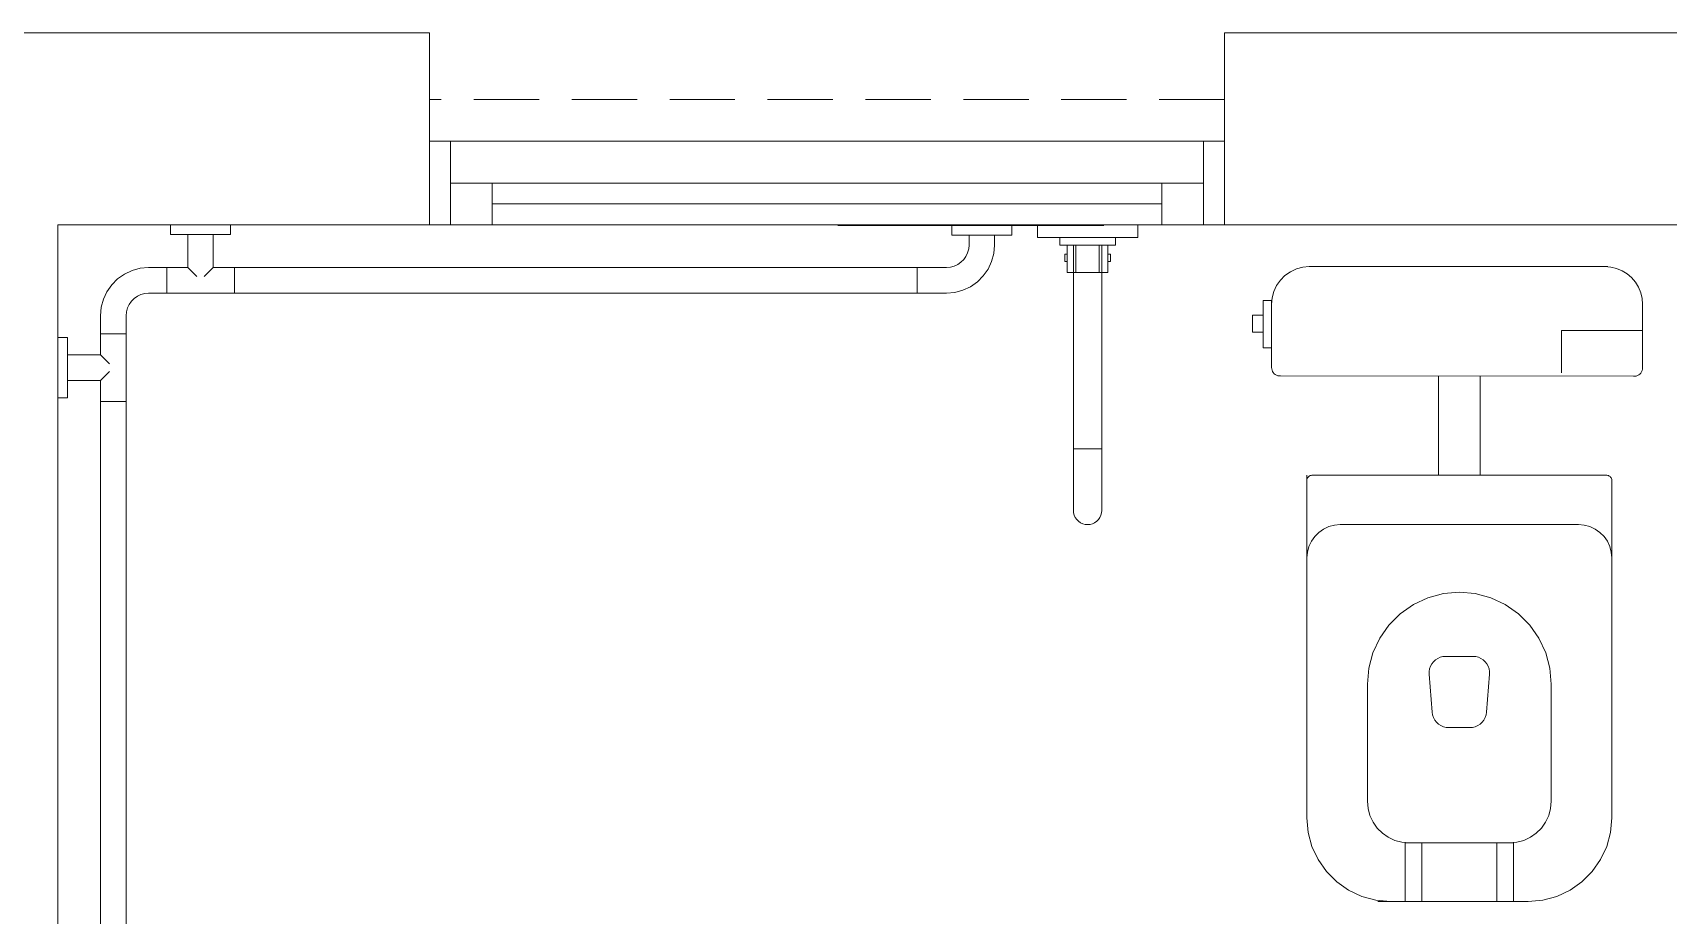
# Model space of a CAD drawing. Header units: inches. Extents: x -12418 to 57169, y -29325 to 19878.
# Drawn here: x 8278 to 10236, y 7746 to 8803 of the extents above; entities that cross this region are included whole.
import ezdxf

# ---------------------------------------------------------------- set-up
doc = ezdxf.new("R2010")
doc.units = ezdxf.units.IN
doc.header["$LTSCALE"] = 25
doc.header["$MEASUREMENT"] = 0
doc.linetypes.add('00-Ground Floor$0$HIDDEN2', pattern=[0.1875, 0.125, -0.0625])
doc.layers.get('0').update_dxf_attribs({"color": 8})
for name, color, linetype, lineweight in [('00-Ground Floor$0$Aluminum', 251, 'Continuous', 5), ('00-Ground Floor$0$Proj', 251, 'Continuous', 5), ('00-Ground Floor$0$SANIT', 250, 'Continuous', 5), ('00-Ground Floor$0$Walls', 251, 'Continuous', 5)]:
    doc.layers.add(name, color=color, linetype=linetype, lineweight=lineweight)

# ---------------------------------------------------------------- blocks, each defined once
blk = doc.blocks.new('00-Ground Floor')
at = {"layer": '00-Ground Floor$0$Aluminum'}
for p, q in [((8753, 8672.6, 0), (9704.4, 8672.6, 0)), ((8778, 8672.6, 0), (8778, 8572.6, 0)), ((9679.4, 8672.6, 0), (9679.4, 8572.6, 0)), ((8778, 8622.6, 0), (9679.4, 8622.6, 0)), ((8828, 8622.6, 0), (8828, 8572.6, 0)), ((9629.4, 8622.6, 0), (9629.4, 8572.6, 0)), ((9629.4, 8597.6, 0), (8828, 8597.6, 0)), ((8753, 8572.6, 0), (9704.4, 8572.6, 0))]:
    blk.add_line(p, q, dxfattribs=at)
at = {"layer": '00-Ground Floor$0$Proj', "linetype": '00-Ground Floor$0$HIDDEN2', "ltscale": 25}
blk.add_line((9704.4, 8722.6, 0), (8753, 8722.6, 0), dxfattribs=at)
at = {"layer": '00-Ground Floor$0$SANIT'}
for p, q in [((8442.8, 8560.9, 0), (8442.8, 8572.6, 0)), ((8442.8, 8572.6, 0), (8514.8, 8572.6, 0)), ((8514.8, 8560.9, 0), (8442.8, 8560.9, 0)), ((8463.5, 8560.9, 0), (8463.5, 8521.4, 0)), ((8494.1, 8521.4, 0), (8494.1, 8560.9, 0)), ((8514.8, 8572.6, 0), (8514.8, 8560.9, 0)), ((9241.5, 8571.8, 0), (9560.1, 8571.8, 0)), ((9377.9, 8571.8, 0), (9449.9, 8571.8, 0)), ((9377.9, 8571.8, 0), (9377.9, 8560.1, 0)), ((9377.9, 8560.1, 0), (9449.9, 8560.1, 0)), ((9398.6, 8560.1, 0), (9398.6, 8548.4, 0)), ((9429.2, 8548.4, 0), (9429.2, 8560.1, 0)), ((9449.9, 8560.1, 0), (9449.9, 8571.8, 0)), ((9480.5, 8572.6, 0), (9480.5, 8557.6, 0)), ((9480.5, 8557.6, 0), (9600.5, 8557.6, 0)), ((9573.9, 8557.6, 0), (9507.2, 8557.6, 0)), ((9507.2, 8557.6, 0), (9507.2, 8548.4, 0)), ((9573.9, 8548.4, 0), (9573.9, 8557.6, 0)), ((9600.5, 8557.6, 0), (9600.5, 8572.6, 0)), ((9395, 8534.9, 0), (9397, 8539.2, 0)), ((9397, 8539.2, 0), (9398.2, 8543.8, 0)), ((9398.2, 8543.8, 0), (9398.6, 8548.4, 0)), ((9425.7, 8528.7, 0), (9428.3, 8538.4, 0)), ((9428.3, 8538.4, 0), (9429.2, 8548.4, 0)), ((9507.2, 8548.4, 0), (9573.9, 8548.4, 0)), ((9513.2, 8537.4, 0), (9516.2, 8537.4, 0)), ((9513.2, 8528.6, 0), (9513.2, 8537.4, 0)), ((9516.2, 8548.4, 0), (9523.5, 8548.4, 0)), ((9516.2, 8515.6, 0), (9516.2, 8548.4, 0)), ((9516.2, 8537.4, 0), (9516.2, 8528.6, 0)), ((9523.5, 8548.4, 0), (9523.5, 8515.6, 0)), ((9523.5, 8548.4, 0), (9523.5, 8304.5, 0)), ((9526.5, 8515.6, 0), (9526.5, 8548.4, 0)), ((9554.5, 8515.6, 0), (9554.5, 8548.4, 0)), ((9564.9, 8548.4, 0), (9557.5, 8548.4, 0)), ((9557.5, 8548.4, 0), (9557.5, 8515.6, 0)), ((9557.5, 8548.4, 0), (9557.5, 8304.5, 0)), ((9564.9, 8515.6, 0), (9564.9, 8548.4, 0)), ((9567.9, 8537.4, 0), (9564.9, 8537.4, 0)), ((9564.9, 8537.4, 0), (9564.9, 8528.6, 0)), ((9567.9, 8528.6, 0), (9567.9, 8537.4, 0)), ((8397, 8518, 0), (8387.9, 8513.7, 0)), ((8406.7, 8520.6, 0), (8397, 8518, 0)), ((8416.7, 8521.4, 0), (8406.7, 8520.6, 0)), ((8438.3, 8521.4, 0), (8416.7, 8521.4, 0)), ((8438.3, 8521.4, 0), (8438.3, 8490.8, 0)), ((8463.5, 8521.4, 0), (8438.3, 8521.4, 0)), ((8463.5, 8521.4, 0), (8474.3, 8510.6, 0)), ((8494.1, 8521.4, 0), (8483.3, 8510.6, 0)), ((8519.3, 8521.4, 0), (8494.1, 8521.4, 0)), ((8519.3, 8490.8, 0), (8519.3, 8521.4, 0)), ((8519.3, 8521.4, 0), (9336.5, 8521.4, 0)), ((9336.5, 8521.4, 0), (9336.5, 8490.8, 0)), ((9336.5, 8521.4, 0), (9371.6, 8521.4, 0)), ((9371.6, 8521.4, 0), (9376.3, 8521.9, 0)), ((9376.3, 8521.9, 0), (9380.8, 8523.1, 0)), ((9380.8, 8523.1, 0), (9385.1, 8525.1, 0)), ((9385.1, 8525.1, 0), (9389, 8527.8, 0)), ((9389, 8527.8, 0), (9392.3, 8531.1, 0)), ((9392.3, 8531.1, 0), (9395, 8534.9, 0)), ((9415.7, 8511.4, 0), (9421.5, 8519.6, 0)), ((9421.5, 8519.6, 0), (9425.7, 8528.7, 0)), ((9516.2, 8528.6, 0), (9513.2, 8528.6, 0)), ((9564.9, 8528.6, 0), (9567.9, 8528.6, 0)), ((9776.8, 8512, 0), (9783.3, 8516.5, 0)), ((9783.3, 8516.5, 0), (9790.4, 8519.9, 0)), ((9790.4, 8519.9, 0), (9798, 8521.9, 0)), ((9798, 8521.9, 0), (9805.8, 8522.6, 0)), ((9805.8, 8522.6, 0), (10159.8, 8522.6, 0)), ((10159.8, 8522.6, 0), (10163.3, 8522.6, 0)), ((10159.8, 8522.6, 0), (10166.8, 8522, 0)), ((10166.8, 8522, 0), (10173.7, 8520.4, 0)), ((10173.7, 8520.4, 0), (10180.2, 8517.7, 0)), ((10180.2, 8517.7, 0), (10186.2, 8514, 0)), ((8372.5, 8500.9, 0), (8366.8, 8492.6, 0)), ((8379.6, 8508, 0), (8372.5, 8500.9, 0)), ((8387.9, 8513.7, 0), (8379.6, 8508, 0)), ((9391.3, 8494.3, 0), (9400.4, 8498.6, 0)), ((9400.4, 8498.6, 0), (9408.6, 8504.3, 0)), ((9408.6, 8504.3, 0), (9415.7, 8511.4, 0)), ((9523.5, 8515.6, 0), (9516.2, 8515.6, 0)), ((9557.5, 8515.6, 0), (9523.5, 8515.6, 0)), ((9557.5, 8515.6, 0), (9564.9, 8515.6, 0)), ((9763.5, 8493, 0), (9766.8, 8500.1, 0)), ((9766.8, 8500.1, 0), (9771.3, 8506.5, 0)), ((9771.3, 8506.5, 0), (9776.8, 8512, 0)), ((10186.2, 8514, 0), (10191.6, 8509.4, 0)), ((10191.6, 8509.4, 0), (10196.2, 8504, 0)), ((10196.2, 8504, 0), (10199.9, 8498, 0)), ((10199.9, 8498, 0), (10202.6, 8491.4, 0)), ((8362.5, 8483.5, 0), (8359.9, 8473.9, 0)), ((8366.8, 8492.6, 0), (8362.5, 8483.5, 0)), ((8393.3, 8477.3, 0), (8391.3, 8473.1, 0)), ((8396, 8481.2, 0), (8393.3, 8477.3, 0)), ((8399.3, 8484.5, 0), (8396, 8481.2, 0)), ((8403.2, 8487.2, 0), (8399.3, 8484.5, 0)), ((8407.4, 8489.2, 0), (8403.2, 8487.2, 0)), ((8412, 8490.4, 0), (8407.4, 8489.2, 0)), ((8416.7, 8490.8, 0), (8412, 8490.4, 0)), ((9336.5, 8490.8, 0), (8416.7, 8490.8, 0)), ((9336.5, 8490.8, 0), (9371.6, 8490.8, 0)), ((9371.6, 8490.8, 0), (9381.6, 8491.7, 0)), ((9381.6, 8491.7, 0), (9391.3, 8494.3, 0)), ((9750.8, 8425.6, 0), (9750.8, 8482.1, 0)), ((9750.8, 8482.1, 0), (9760.8, 8482.1, 0)), ((9760.8, 8477.6, 0), (9761.4, 8485.4, 0)), ((9760.8, 8401.8, 0), (9760.8, 8482.1, 0)), ((9760.8, 8482.1, 0), (9760.8, 8425.6, 0)), ((9760.8, 8429.6, 0), (9760.8, 8477.6, 0)), ((9761.4, 8485.4, 0), (9763.5, 8493, 0)), ((10202.6, 8491.4, 0), (10204.2, 8484.6, 0)), ((10204.2, 8484.6, 0), (10204.8, 8477.6, 0)), ((10204.8, 8401.3, 0), (10204.8, 8477.6, 0)), ((8359.9, 8473.9, 0), (8359.1, 8463.8, 0)), ((8359.1, 8442.2, 0), (8359.1, 8463.8, 0)), ((8390.1, 8468.5, 0), (8389.7, 8463.8, 0)), ((8389.7, 8463.8, 0), (8389.7, 8361.2, 0)), ((8391.3, 8473.1, 0), (8390.1, 8468.5, 0)), ((9737.8, 8444.1, 0), (9737.8, 8464.6, 0)), ((9737.8, 8464.6, 0), (9750.8, 8464.6, 0)), ((9750.8, 8464.6, 0), (9750.8, 8444.1, 0)), ((8319.6, 8437.7, 0), (8307.9, 8437.7, 0)), ((8307.9, 8437.7, 0), (8307.9, 8365.7, 0)), ((8319.6, 8365.7, 0), (8319.6, 8437.7, 0)), ((8359.1, 8417, 0), (8359.1, 8442.2, 0)), ((8359.1, 8442.2, 0), (8389.7, 8442.2, 0)), ((9750.8, 8444.1, 0), (9737.8, 8444.1, 0)), ((10107.8, 8446.1, 0), (10107.8, 8395.6, 0)), ((10204.8, 8446.1, 0), (10107.8, 8446.1, 0)), ((10204.8, 8438, 0), (10204.8, 8434.6, 0)), ((9760.8, 8425.6, 0), (9750.8, 8425.6, 0)), ((8319.6, 8417, 0), (8359.1, 8417, 0)), ((8359.1, 8417, 0), (8369.9, 8406.2, 0)), ((9760.9, 8400.1, 0), (9760.8, 8401.8, 0)), ((9761.3, 8398.5, 0), (9760.9, 8400.1, 0)), ((9762, 8397, 0), (9761.3, 8398.5, 0)), ((10204.6, 8399.7, 0), (10204.2, 8398.1, 0)), ((10204.8, 8401.3, 0), (10204.6, 8399.7, 0)), ((8359.1, 8386.4, 0), (8319.6, 8386.4, 0)), ((8359.1, 8386.4, 0), (8369.9, 8397.2, 0)), ((8359.1, 8361.2, 0), (8359.1, 8386.4, 0)), ((9762.8, 8395.7, 0), (9762, 8397, 0)), ((9763.9, 8394.5, 0), (9762.8, 8395.7, 0)), ((9765.2, 8393.4, 0), (9763.9, 8394.5, 0)), ((9766.7, 8392.6, 0), (9765.2, 8393.4, 0)), ((9768.2, 8392.1, 0), (9766.7, 8392.6, 0)), ((9769.8, 8391.8, 0), (9768.2, 8392.1, 0)), ((9771.5, 8391.8, 0), (9769.8, 8391.8, 0)), ((9771.5, 8391.8, 0), (10194.1, 8391.4, 0)), ((9960.5, 8272.9, 0), (9960.5, 8391.6, 0)), ((10010.5, 8272.9, 0), (10010.5, 8391.6, 0)), ((10195.7, 8391.4, 0), (10194, 8391.4, 0)), ((10197.3, 8391.7, 0), (10195.7, 8391.4, 0)), ((10198.9, 8392.2, 0), (10197.3, 8391.7, 0)), ((10200.3, 8393, 0), (10198.9, 8392.2, 0)), ((10201.6, 8394, 0), (10200.3, 8393, 0)), ((10202.7, 8395.2, 0), (10201.6, 8394, 0)), ((10203.6, 8396.6, 0), (10202.7, 8395.2, 0)), ((10204.2, 8398.1, 0), (10203.6, 8396.6, 0)), ((8307.9, 8365.7, 0), (8319.6, 8365.7, 0)), ((8389.7, 8361.2, 0), (8359.1, 8361.2, 0)), ((8359.1, 8361.2, 0), (8359.1, 7530.5, 0)), ((8389.7, 8361.2, 0), (8389.7, 7530.5, 0)), ((9523.5, 8304.5, 0), (9523.5, 8230.8, 0)), ((9557.5, 8304.5, 0), (9523.5, 8304.5, 0)), ((9557.5, 8304.5, 0), (9557.5, 8230.8, 0)), ((9803, 8225.4, 0), (9803, 8272.9, 0)), ((9803, 8266.9, 0), (9803.1, 8267.9, 0)), ((9803, 7862.9, 0), (9803, 8266.9, 0)), ((9803.1, 8267.9, 0), (9803.4, 8268.9, 0)), ((9803.4, 8268.9, 0), (9803.8, 8269.9, 0)), ((9803.8, 8269.9, 0), (9804.4, 8270.7, 0)), ((9804.4, 8270.7, 0), (9805.2, 8271.5, 0)), ((9805.2, 8271.5, 0), (9806, 8272.1, 0)), ((9806, 8272.1, 0), (9807, 8272.5, 0)), ((9807, 8272.5, 0), (9808, 8272.8, 0)), ((9808, 8272.8, 0), (9809, 8272.9, 0)), ((9809, 8272.9, 0), (10162, 8272.9, 0)), ((10162, 8272.9, 0), (10163.1, 8272.8, 0)), ((10163.1, 8272.8, 0), (10164.1, 8272.5, 0)), ((10164.1, 8272.5, 0), (10165, 8272, 0)), ((10165, 8272, 0), (10165.9, 8271.4, 0)), ((10165.9, 8271.4, 0), (10166.6, 8270.7, 0)), ((10166.6, 8270.7, 0), (10167.2, 8269.9, 0)), ((10167.2, 8269.9, 0), (10167.7, 8268.9, 0)), ((10167.7, 8268.9, 0), (10167.9, 8267.9, 0)), ((10167.9, 8267.9, 0), (10168, 8266.9, 0)), ((10168, 8183.9, 0), (10168, 8266.9, 0)), ((9523.5, 8230.8, 0), (9523.8, 8227.8, 0)), ((9523.8, 8227.8, 0), (9524.6, 8225, 0)), ((9524.6, 8225, 0), (9525.8, 8222.3, 0)), ((9525.8, 8222.3, 0), (9527.5, 8219.9, 0)), ((9553.6, 8219.9, 0), (9555.3, 8222.3, 0)), ((9555.3, 8222.3, 0), (9556.5, 8225, 0)), ((9556.5, 8225, 0), (9557.3, 8227.8, 0)), ((9557.3, 8227.8, 0), (9557.5, 8230.8, 0)), ((9527.5, 8219.9, 0), (9529.6, 8217.8, 0)), ((9529.6, 8217.8, 0), (9532, 8216.1, 0)), ((9532, 8216.1, 0), (9534.7, 8214.8, 0)), ((9534.7, 8214.8, 0), (9537.6, 8214, 0)), ((9537.6, 8214, 0), (9540.5, 8213.8, 0)), ((9540.5, 8213.8, 0), (9543.5, 8214, 0)), ((9543.5, 8214, 0), (9546.4, 8214.8, 0)), ((9546.4, 8214.8, 0), (9549, 8216.1, 0)), ((9549, 8216.1, 0), (9551.5, 8217.8, 0)), ((9551.5, 8217.8, 0), (9553.6, 8219.9, 0)), ((9812.4, 8199.6, 0), (9817.3, 8204.5, 0)), ((9817.3, 8204.5, 0), (9823, 8208.5, 0)), ((9823, 8208.5, 0), (9829.3, 8211.4, 0)), ((9829.3, 8211.4, 0), (9836.1, 8213.2, 0)), ((9836.1, 8213.2, 0), (9843, 8213.9, 0)), ((9843, 8213.9, 0), (10128, 8213.9, 0)), ((10128, 8213.9, 0), (10135, 8213.2, 0)), ((10135, 8213.2, 0), (10141.7, 8211.4, 0)), ((10141.7, 8211.4, 0), (10148, 8208.5, 0)), ((10148, 8208.5, 0), (10153.7, 8204.5, 0)), ((10153.7, 8204.5, 0), (10158.7, 8199.6, 0)), ((9803.6, 8180.8, 0), (9805.4, 8187.5, 0)), ((9805.4, 8187.5, 0), (9808.4, 8193.9, 0)), ((9808.4, 8193.9, 0), (9812.4, 8199.6, 0)), ((10158.7, 8199.6, 0), (10162.7, 8193.9, 0)), ((10162.7, 8193.9, 0), (10165.6, 8187.5, 0)), ((10165.6, 8187.5, 0), (10167.4, 8180.8, 0)), ((10168, 8183.9, 0), (10168, 7862.9, 0)), ((9803, 8173.9, 0), (9803.6, 8180.8, 0)), ((10167.4, 8180.8, 0), (10168, 8173.9, 0)), ((9930.5, 8118.1, 0), (9947.9, 8126.2, 0)), ((9947.9, 8126.2, 0), (9966.4, 8131.2, 0)), ((9966.4, 8131.2, 0), (9985.5, 8132.9, 0)), ((9985.5, 8132.9, 0), (10004.6, 8131.2, 0)), ((10004.6, 8131.2, 0), (10023.1, 8126.2, 0)), ((10023.1, 8126.2, 0), (10040.5, 8118.1, 0)), ((9901.2, 8093.6, 0), (9914.8, 8107.1, 0)), ((9914.8, 8107.1, 0), (9930.5, 8118.1, 0)), ((10040.5, 8118.1, 0), (10056.2, 8107.1, 0)), ((10056.2, 8107.1, 0), (10069.8, 8093.6, 0)), ((9890.2, 8077.9, 0), (9901.2, 8093.6, 0)), ((10069.8, 8093.6, 0), (10080.8, 8077.9, 0)), ((9882.1, 8060.5, 0), (9890.2, 8077.9, 0)), ((10080.8, 8077.9, 0), (10088.9, 8060.5, 0)), ((9877.2, 8042, 0), (9882.1, 8060.5, 0)), ((9951, 8044.4, 0), (9952.6, 8047.2, 0)), ((9952.6, 8047.2, 0), (9954.6, 8049.7, 0)), ((9954.6, 8049.7, 0), (9957, 8051.9, 0)), ((9957, 8051.9, 0), (9959.7, 8053.7, 0)), ((9959.7, 8053.7, 0), (9962.6, 8055, 0)), ((9962.6, 8055, 0), (9965.8, 8055.8, 0)), ((9965.8, 8055.8, 0), (9969, 8056.1, 0)), ((10002, 8056.1, 0), (9969, 8056.1, 0)), ((10002, 8056.1, 0), (10005.3, 8055.8, 0)), ((10005.3, 8055.8, 0), (10008.4, 8055, 0)), ((10008.4, 8055, 0), (10011.3, 8053.7, 0)), ((10011.3, 8053.7, 0), (10014.1, 8051.9, 0)), ((10014.1, 8051.9, 0), (10016.4, 8049.7, 0)), ((10016.4, 8049.7, 0), (10018.4, 8047.2, 0)), ((10018.4, 8047.2, 0), (10020, 8044.4, 0)), ((10088.9, 8060.5, 0), (10093.8, 8042, 0)), ((9875.5, 8022.9, 0), (9877.2, 8042, 0)), ((9949.2, 8034.9, 0), (9949.3, 8038.1, 0)), ((9949.2, 8034.9, 0), (9953, 7989.2, 0)), ((9949.3, 8038.1, 0), (9949.9, 8041.3, 0)), ((9949.9, 8041.3, 0), (9951, 8044.4, 0)), ((10021.8, 8034.9, 0), (10018, 7989.2, 0)), ((10020, 8044.4, 0), (10021.1, 8041.3, 0)), ((10021.1, 8041.3, 0), (10021.7, 8038.1, 0)), ((10021.7, 8038.1, 0), (10021.8, 8034.9, 0)), ((10093.8, 8042, 0), (10095.5, 8022.9, 0)), ((9875.5, 8022.9, 0), (9875.5, 7882.9, 0)), ((10095.5, 8022.9, 0), (10095.5, 7882.9, 0)), ((9953.5, 7986, 0), (9953, 7989.2, 0)), ((10018, 7989.2, 0), (10017.5, 7986, 0)), ((9954.6, 7982.8, 0), (9953.5, 7986, 0)), ((9956.2, 7979.9, 0), (9954.6, 7982.8, 0)), ((9958.2, 7977.3, 0), (9956.2, 7979.9, 0)), ((9960.6, 7975.1, 0), (9958.2, 7977.3, 0)), ((9963.4, 7973.3, 0), (9960.6, 7975.1, 0)), ((9966.4, 7971.9, 0), (9963.4, 7973.3, 0)), ((9969.6, 7971.1, 0), (9966.4, 7971.9, 0)), ((9972.9, 7970.9, 0), (9969.6, 7971.1, 0)), ((9998.1, 7970.9, 0), (9972.9, 7970.9, 0)), ((10001.4, 7971.1, 0), (9998.1, 7970.9, 0)), ((10004.6, 7971.9, 0), (10001.4, 7971.1, 0)), ((10007.6, 7973.3, 0), (10004.6, 7971.9, 0)), ((10010.4, 7975.1, 0), (10007.6, 7973.3, 0)), ((10012.8, 7977.3, 0), (10010.4, 7975.1, 0)), ((10014.9, 7979.9, 0), (10012.8, 7977.3, 0)), ((10016.4, 7982.8, 0), (10014.9, 7979.9, 0)), ((10017.5, 7986, 0), (10016.4, 7982.8, 0)), ((9876.3, 7874.2, 0), (9875.5, 7882.9, 0)), ((9878.5, 7865.8, 0), (9876.3, 7874.2, 0)), ((10094.8, 7874.2, 0), (10092.5, 7865.8, 0)), ((10095.5, 7882.9, 0), (10094.8, 7874.2, 0)), ((9804.5, 7845.5, 0), (9803, 7862.9, 0)), ((9882.2, 7857.9, 0), (9878.5, 7865.8, 0)), ((9887.2, 7850.7, 0), (9882.2, 7857.9, 0)), ((9893.4, 7844.6, 0), (9887.2, 7850.7, 0)), ((10083.8, 7850.7, 0), (10077.6, 7844.5, 0)), ((10088.8, 7857.9, 0), (10083.8, 7850.7, 0)), ((10092.5, 7865.8, 0), (10088.8, 7857.9, 0)), ((10168, 7862.9, 0), (10166.5, 7845.5, 0)), ((9809, 7828.7, 0), (9804.5, 7845.5, 0)), ((9900.5, 7839.6, 0), (9893.4, 7844.6, 0)), ((9908.4, 7835.9, 0), (9900.5, 7839.6, 0)), ((9916.8, 7833.6, 0), (9908.4, 7835.9, 0)), ((9925.5, 7832.9, 0), (9916.8, 7833.6, 0)), ((10050.5, 7832.9, 0), (9920.5, 7832.9, 0)), ((9920.5, 7762.9, 0), (9920.5, 7832.9, 0)), ((9940.5, 7762.9, 0), (9940.5, 7832.9, 0)), ((10030.5, 7762.9, 0), (10030.5, 7832.9, 0)), ((10054.2, 7833.6, 0), (10045.5, 7832.9, 0)), ((10050.5, 7762.9, 0), (10050.5, 7832.9, 0)), ((10062.6, 7835.9, 0), (10054.2, 7833.6, 0)), ((10070.5, 7839.6, 0), (10062.6, 7835.9, 0)), ((10077.6, 7844.5, 0), (10070.5, 7839.6, 0)), ((10166.5, 7845.5, 0), (10162, 7828.6, 0)), ((9816.4, 7812.9, 0), (9809, 7828.7, 0)), ((9826.4, 7798.6, 0), (9816.4, 7812.9, 0)), ((10154.6, 7812.9, 0), (10144.6, 7798.6, 0)), ((10162, 7828.6, 0), (10154.6, 7812.9, 0)), ((9838.7, 7786.2, 0), (9826.4, 7798.6, 0)), ((10144.6, 7798.6, 0), (10132.3, 7786.2, 0)), ((9853, 7776.3, 0), (9838.7, 7786.2, 0)), ((9868.8, 7768.9, 0), (9853, 7776.3, 0)), ((10118, 7776.2, 0), (10102.2, 7768.9, 0)), ((10132.3, 7786.2, 0), (10118, 7776.2, 0)), ((9885.6, 7764.4, 0), (9868.8, 7768.9, 0)), ((9903, 7762.9, 0), (9885.6, 7764.4, 0)), ((10068, 7762.9, 0), (9888, 7762.9, 0)), ((10085.4, 7764.4, 0), (10068, 7762.9, 0)), ((10102.2, 7768.9, 0), (10085.4, 7764.4, 0))]:
    blk.add_line(p, q, dxfattribs=at)
at = {"layer": '00-Ground Floor$0$Walls'}
for p, q in [((6829.5, 8802.6, 0), (8753, 8802.6, 0)), ((8753, 8802.6, 0), (8753, 8572.6, 0)), ((9704.4, 8802.6, 0), (11449.3, 8802.6)), ((9704.4, 8802.6, 0), (9704.4, 8572.6, 0)), ((8307.9, 8572.6, 0), (8753, 8572.6, 0)), ((8307.9, 6372.6, 0), (8307.9, 8572.6, 0)), ((9704.4, 8572.6, 0), (10437.9, 8572.6, 0))]:
    blk.add_line(p, q, dxfattribs=at)

msp = doc.modelspace()

# ---------------------------------------------------------------- block references
msp.add_blockref('00-Ground Floor', (0, 0))

doc.saveas('drawing.dxf')
